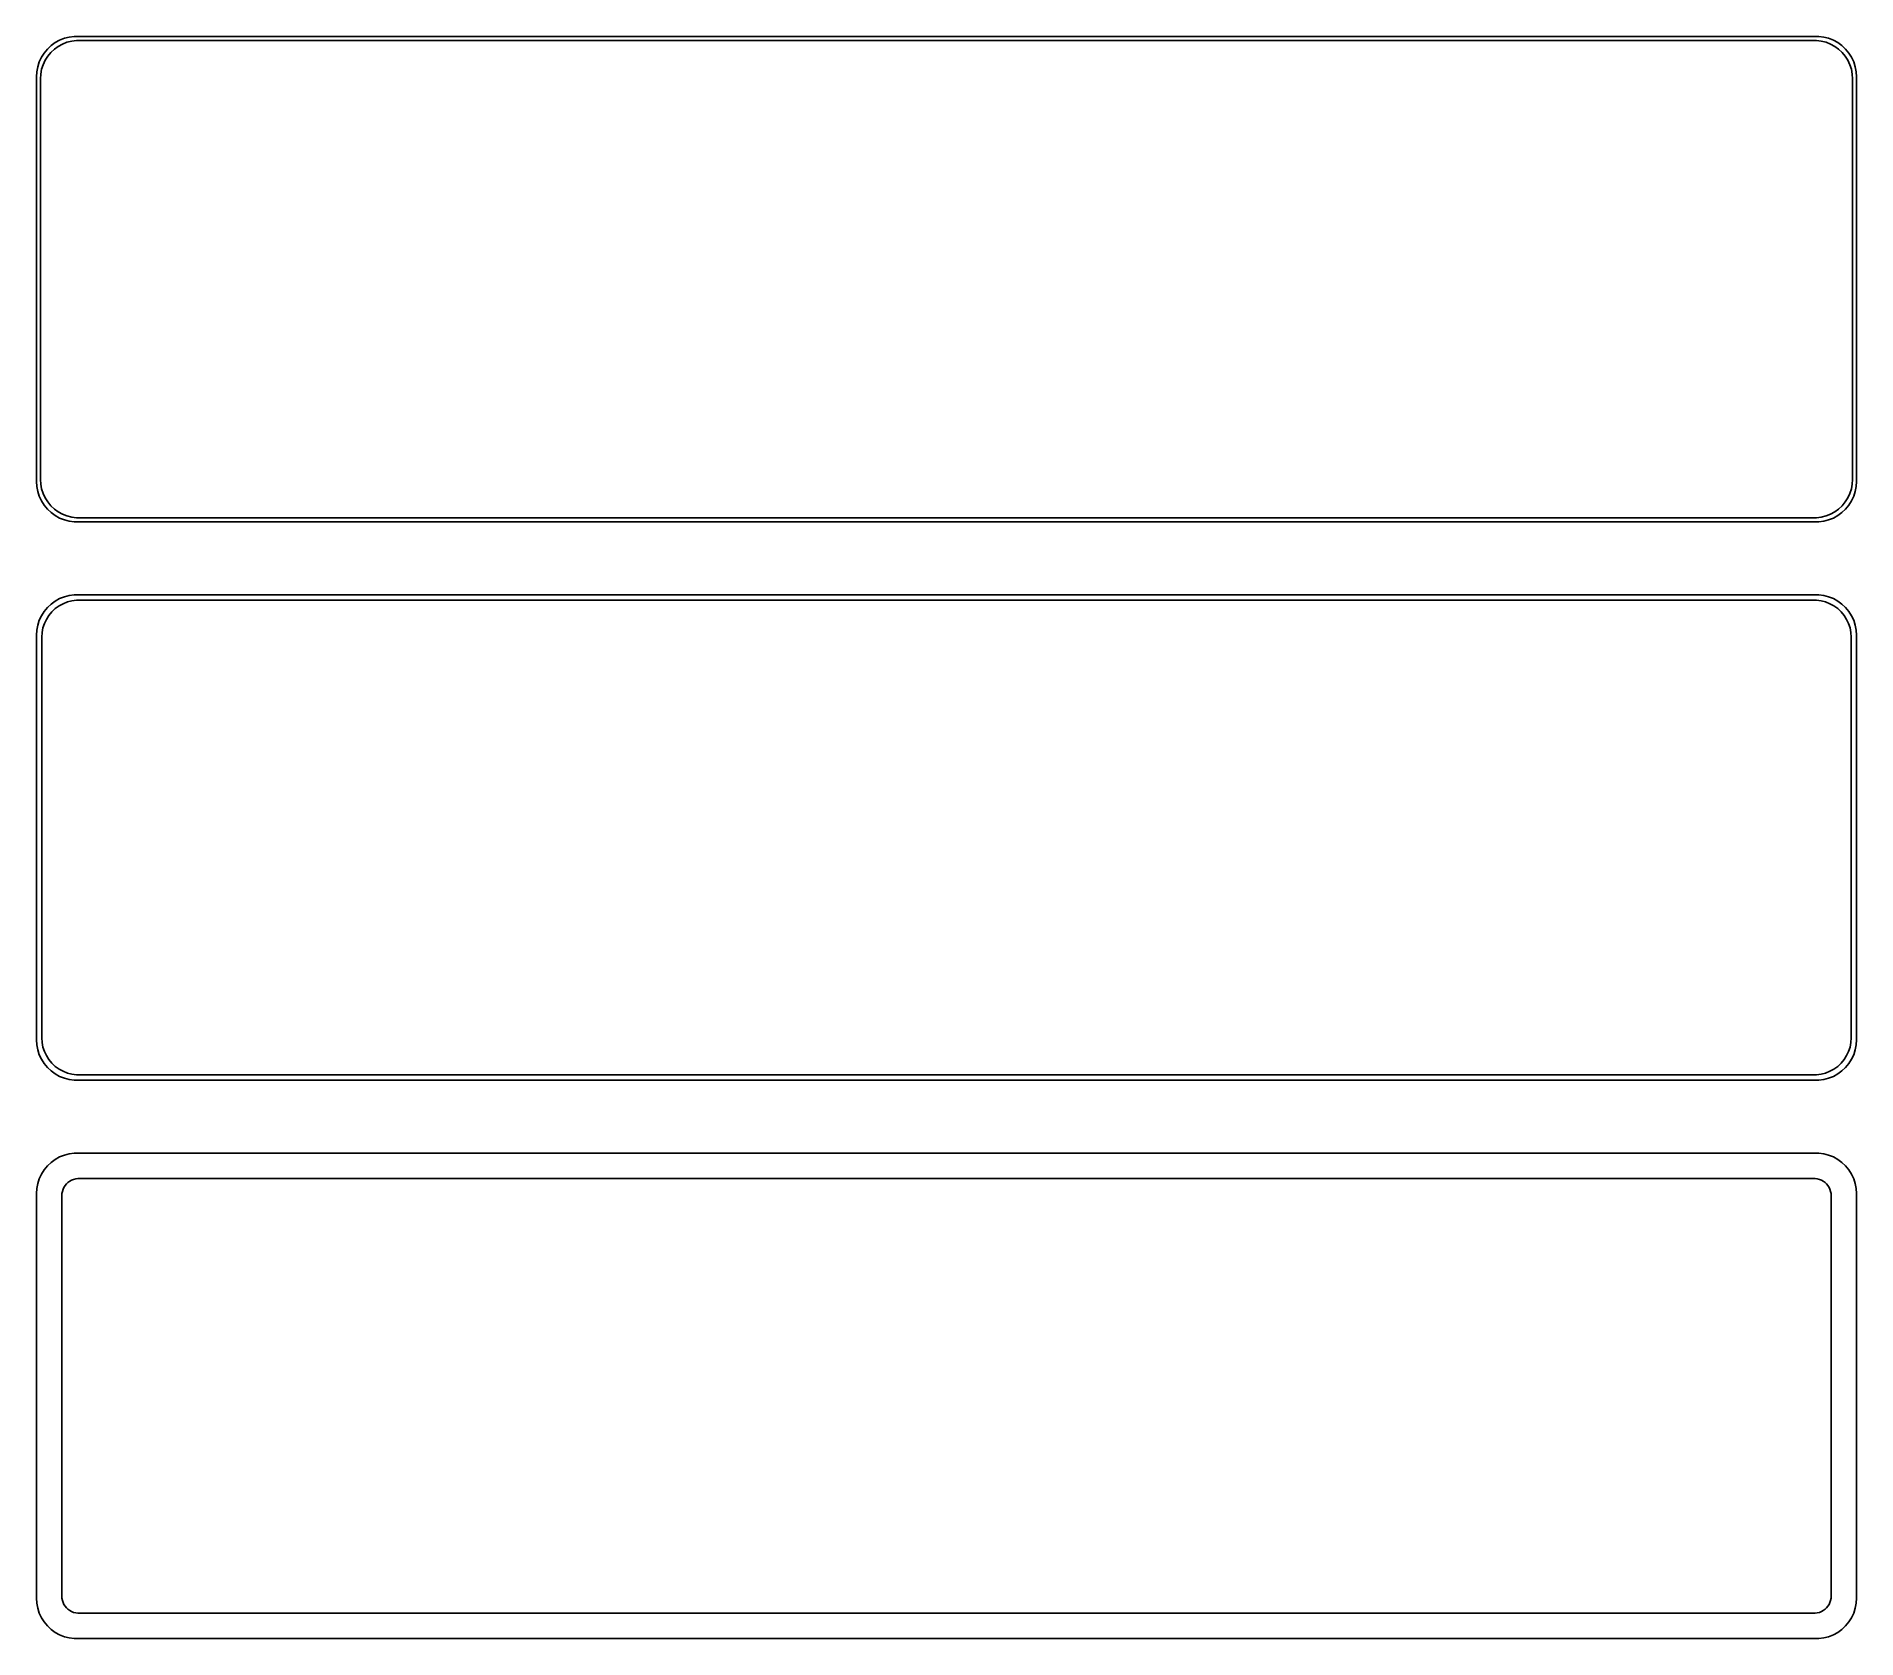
# Model space of a CAD drawing. Header units: metres. Extents: x -112 to 112, y 177 to 375.
import ezdxf

# ---------------------------------------------------------------- set-up
doc = ezdxf.new("R2010")
doc.units = ezdxf.units.M

msp = doc.modelspace()

# ---------------------------------------------------------------- linework, layer by layer
for p, q in [((-110.687, 373.853), (-111.145, 373.423)), ((-110.179, 374.222), (-110.687, 373.853)), ((-110.278, 373.41), (-109.795, 373.761)), ((-109.629, 374.524), (-110.179, 374.222)), ((-109.795, 373.761), (-109.272, 374.048)), ((-109.045, 374.755), (-109.629, 374.524)), ((-109.272, 374.048), (-108.718, 374.268)), ((-108.437, 374.911), (-109.045, 374.755)), ((-108.718, 374.268), (-108.14, 374.416)), ((-107.814, 374.99), (-108.437, 374.911)), ((-108.14, 374.416), (-107.548, 374.491)), ((107.814, 374.99), (-107.814, 374.99)), ((-107.548, 374.491), (107.548, 374.491)), ((107.548, 374.491), (108.14, 374.416)), ((108.437, 374.911), (107.814, 374.99)), ((108.14, 374.416), (108.718, 374.268)), ((109.045, 374.755), (108.437, 374.911)), ((108.718, 374.268), (109.272, 374.048)), ((109.629, 374.524), (109.045, 374.755)), ((109.272, 374.048), (109.795, 373.761)), ((110.179, 374.222), (109.629, 374.524)), ((109.795, 373.761), (110.278, 373.41)), ((110.687, 373.853), (110.179, 374.222)), ((111.145, 373.423), (110.687, 373.853)), ((-112.149, 371.841), (-112.343, 371.243)), ((-111.882, 372.409), (-112.149, 371.841)), ((-111.545, 372.939), (-111.882, 372.409)), ((-111.851, 370.931), (-111.666, 371.499)), ((-111.666, 371.499), (-111.412, 372.038)), ((-111.145, 373.423), (-111.545, 372.939)), ((-111.412, 372.038), (-111.093, 372.542)), ((-111.093, 372.542), (-110.713, 373.002)), ((-110.713, 373.002), (-110.278, 373.41)), ((110.278, 373.41), (110.713, 373.002)), ((110.713, 373.002), (111.093, 372.542)), ((111.093, 372.542), (111.412, 372.038)), ((111.545, 372.939), (111.145, 373.423)), ((111.412, 372.038), (111.666, 371.499)), ((111.882, 372.409), (111.545, 372.939)), ((111.666, 371.499), (111.851, 370.931)), ((112.149, 371.841), (111.882, 372.409)), ((112.343, 371.243), (112.149, 371.841)), ((-112.461, 370.627), (-112.5, 370)), ((-112.5, 370), (-112.5, 320)), ((-112.343, 371.243), (-112.461, 370.627)), ((-112, 369.75), (-111.963, 370.345)), ((-112, 320.25), (-112, 369.75)), ((-111.963, 370.345), (-111.851, 370.931)), ((111.851, 370.931), (111.963, 370.345)), ((111.963, 370.345), (112, 369.75)), ((112, 369.75), (112, 320.25)), ((112.461, 370.627), (112.343, 371.243)), ((112.5, 370), (112.461, 370.627)), ((112.5, 320), (112.5, 370)), ((-112.5, 320), (-112.461, 319.373)), ((-111.963, 319.655), (-112, 320.25)), ((-111.851, 319.069), (-111.963, 319.655)), ((111.963, 319.655), (111.851, 319.069)), ((112, 320.25), (111.963, 319.655)), ((112.461, 319.373), (112.5, 320)), ((-112.461, 319.373), (-112.343, 318.757)), ((-112.343, 318.757), (-112.149, 318.159)), ((-112.149, 318.159), (-111.882, 317.591)), ((-111.882, 317.591), (-111.545, 317.061)), ((-111.666, 318.501), (-111.851, 319.069)), ((-111.412, 317.962), (-111.666, 318.501)), ((-111.093, 317.458), (-111.412, 317.962)), ((-110.713, 316.998), (-111.093, 317.458)), ((111.093, 317.458), (110.713, 316.998)), ((111.412, 317.962), (111.093, 317.458)), ((111.666, 318.501), (111.412, 317.962)), ((111.545, 317.061), (111.882, 317.591)), ((111.851, 319.069), (111.666, 318.501)), ((111.882, 317.591), (112.149, 318.159)), ((112.149, 318.159), (112.343, 318.757)), ((112.343, 318.757), (112.461, 319.373)), ((-111.545, 317.061), (-111.145, 316.577)), ((-111.145, 316.577), (-110.687, 316.147)), ((-110.278, 316.59), (-110.713, 316.998)), ((-110.687, 316.147), (-110.179, 315.778)), ((-109.795, 316.239), (-110.278, 316.59)), ((-110.179, 315.778), (-109.629, 315.476)), ((-109.272, 315.952), (-109.795, 316.239)), ((-109.629, 315.476), (-109.045, 315.245)), ((-108.718, 315.732), (-109.272, 315.952)), ((-109.045, 315.245), (-108.437, 315.089)), ((-108.14, 315.584), (-108.718, 315.732)), ((-108.437, 315.089), (-107.814, 315.01)), ((-107.548, 315.509), (-108.14, 315.584)), ((-107.814, 315.01), (107.814, 315.01)), ((107.548, 315.509), (-107.548, 315.509)), ((108.14, 315.584), (107.548, 315.509)), ((107.814, 315.01), (108.437, 315.089)), ((108.718, 315.732), (108.14, 315.584)), ((108.437, 315.089), (109.045, 315.245)), ((109.272, 315.952), (108.718, 315.732)), ((109.045, 315.245), (109.629, 315.476)), ((109.795, 316.239), (109.272, 315.952)), ((109.629, 315.476), (110.179, 315.778)), ((110.278, 316.59), (109.795, 316.239)), ((110.179, 315.778), (110.687, 316.147)), ((110.713, 316.998), (110.278, 316.59)), ((110.687, 316.147), (111.145, 316.577)), ((111.145, 316.577), (111.545, 317.061)), ((-111.545, 303.939), (-111.882, 303.409)), ((-111.145, 304.423), (-111.545, 303.939)), ((-110.687, 304.853), (-111.145, 304.423)), ((-110.954, 303.441), (-110.588, 303.884)), ((-110.179, 305.222), (-110.687, 304.853)), ((-110.588, 303.884), (-110.168, 304.278)), ((-109.629, 305.524), (-110.179, 305.222)), ((-110.168, 304.278), (-109.703, 304.616)), ((-109.703, 304.616), (-109.199, 304.893)), ((-109.045, 305.755), (-109.629, 305.524)), ((-109.199, 304.893), (-108.665, 305.104)), ((-108.437, 305.911), (-109.045, 305.755)), ((-108.665, 305.104), (-108.108, 305.247)), ((-107.814, 305.99), (-108.437, 305.911)), ((-108.108, 305.247), (-107.537, 305.319)), ((107.814, 305.99), (-107.814, 305.99)), ((-107.537, 305.319), (107.537, 305.319)), ((107.537, 305.319), (108.108, 305.247)), ((108.437, 305.911), (107.814, 305.99)), ((108.108, 305.247), (108.665, 305.104)), ((109.045, 305.755), (108.437, 305.911)), ((108.665, 305.104), (109.199, 304.893)), ((109.629, 305.524), (109.045, 305.755)), ((109.199, 304.893), (109.703, 304.616)), ((110.179, 305.222), (109.629, 305.524)), ((109.703, 304.616), (110.168, 304.278)), ((110.168, 304.278), (110.588, 303.884)), ((110.687, 304.853), (110.179, 305.222)), ((110.588, 303.884), (110.954, 303.441)), ((111.145, 304.423), (110.687, 304.853)), ((111.545, 303.939), (111.145, 304.423)), ((111.882, 303.409), (111.545, 303.939)), ((-112.461, 301.627), (-112.5, 301)), ((-112.343, 302.243), (-112.461, 301.627)), ((-112.149, 302.841), (-112.343, 302.243)), ((-111.882, 303.409), (-112.149, 302.841)), ((-111.792, 301.324), (-111.685, 301.889)), ((-111.685, 301.889), (-111.507, 302.435)), ((-111.507, 302.435), (-111.262, 302.956)), ((-111.262, 302.956), (-110.954, 303.441)), ((110.954, 303.441), (111.262, 302.956)), ((111.262, 302.956), (111.507, 302.435)), ((111.507, 302.435), (111.685, 301.889)), ((111.685, 301.889), (111.792, 301.324)), ((112.149, 302.841), (111.882, 303.409)), ((112.343, 302.243), (112.149, 302.841)), ((112.461, 301.627), (112.343, 302.243)), ((112.5, 301), (112.461, 301.627)), ((-112.5, 301), (-112.5, 251)), ((-111.828, 300.75), (-111.792, 301.324)), ((-111.828, 251.25), (-111.828, 300.75)), ((111.792, 301.324), (111.828, 300.75)), ((111.828, 300.75), (111.828, 251.25)), ((112.5, 251), (112.5, 301)), ((-112.5, 251), (-112.461, 250.373)), ((-112.461, 250.373), (-112.343, 249.757)), ((-112.343, 249.757), (-112.149, 249.159)), ((-111.792, 250.676), (-111.828, 251.25)), ((-111.685, 250.111), (-111.792, 250.676)), ((-111.507, 249.565), (-111.685, 250.111)), ((111.685, 250.111), (111.507, 249.565)), ((111.792, 250.676), (111.685, 250.111)), ((111.828, 251.25), (111.792, 250.676)), ((112.149, 249.159), (112.343, 249.757)), ((112.343, 249.757), (112.461, 250.373)), ((112.461, 250.373), (112.5, 251)), ((-112.149, 249.159), (-111.882, 248.591)), ((-111.882, 248.591), (-111.545, 248.061)), ((-111.545, 248.061), (-111.145, 247.577)), ((-111.262, 249.044), (-111.507, 249.565)), ((-110.954, 248.559), (-111.262, 249.044)), ((-111.145, 247.577), (-110.687, 247.147)), ((-110.588, 248.116), (-110.954, 248.559)), ((-110.168, 247.722), (-110.588, 248.116)), ((-109.703, 247.384), (-110.168, 247.722)), ((110.168, 247.722), (109.703, 247.384)), ((110.588, 248.116), (110.168, 247.722)), ((110.954, 248.559), (110.588, 248.116)), ((110.687, 247.147), (111.145, 247.577)), ((111.262, 249.044), (110.954, 248.559)), ((111.145, 247.577), (111.545, 248.061)), ((111.507, 249.565), (111.262, 249.044)), ((111.545, 248.061), (111.882, 248.591)), ((111.882, 248.591), (112.149, 249.159)), ((-110.687, 247.147), (-110.179, 246.778)), ((-110.179, 246.778), (-109.629, 246.476)), ((-109.199, 247.107), (-109.703, 247.384)), ((-109.629, 246.476), (-109.045, 246.245)), ((-108.665, 246.896), (-109.199, 247.107)), ((-109.045, 246.245), (-108.437, 246.089)), ((-108.108, 246.753), (-108.665, 246.896)), ((-108.437, 246.089), (-107.814, 246.01)), ((-107.537, 246.681), (-108.108, 246.753)), ((-107.814, 246.01), (107.814, 246.01)), ((107.537, 246.681), (-107.537, 246.681)), ((108.108, 246.753), (107.537, 246.681)), ((107.814, 246.01), (108.437, 246.089)), ((108.665, 246.896), (108.108, 246.753)), ((108.437, 246.089), (109.045, 246.245)), ((109.199, 247.107), (108.665, 246.896)), ((109.045, 246.245), (109.629, 246.476)), ((109.703, 247.384), (109.199, 247.107)), ((109.629, 246.476), (110.179, 246.778)), ((110.179, 246.778), (110.687, 247.147)), ((-109.629, 236.524), (-110.179, 236.222)), ((-109.045, 236.755), (-109.629, 236.524)), ((-108.437, 236.911), (-109.045, 236.755)), ((-107.814, 236.99), (-108.437, 236.911)), ((107.814, 236.99), (-107.814, 236.99)), ((108.437, 236.911), (107.814, 236.99)), ((109.045, 236.755), (108.437, 236.911)), ((109.629, 236.524), (109.045, 236.755)), ((110.179, 236.222), (109.629, 236.524)), ((-111.882, 234.409), (-112.149, 233.841)), ((-111.545, 234.939), (-111.882, 234.409)), ((-111.145, 235.423), (-111.545, 234.939)), ((-110.687, 235.853), (-111.145, 235.423)), ((-110.179, 236.222), (-110.687, 235.853)), ((110.687, 235.853), (110.179, 236.222)), ((111.145, 235.423), (110.687, 235.853)), ((111.545, 234.939), (111.145, 235.423)), ((111.882, 234.409), (111.545, 234.939)), ((112.149, 233.841), (111.882, 234.409)), ((-112.461, 232.627), (-112.5, 232)), ((-112.5, 232), (-112.5, 182)), ((-112.343, 233.243), (-112.461, 232.627)), ((-112.149, 233.841), (-112.343, 233.243)), ((-109.36, 231.75), (-109.343, 232.014)), ((-109.36, 182.25), (-109.36, 231.75)), ((-109.343, 232.014), (-109.293, 232.275)), ((-109.293, 232.275), (-109.211, 232.527)), ((-109.211, 232.527), (-109.099, 232.766)), ((-109.099, 232.766), (-108.957, 232.99)), ((-108.957, 232.99), (-108.788, 233.194)), ((-108.788, 233.194), (-108.595, 233.375)), ((-108.595, 233.375), (-108.38, 233.531)), ((-108.38, 233.531), (-108.148, 233.659)), ((-108.148, 233.659), (-107.902, 233.756)), ((-107.902, 233.756), (-107.645, 233.822)), ((-107.645, 233.822), (-107.382, 233.855)), ((-107.382, 233.855), (107.382, 233.855)), ((107.382, 233.855), (107.645, 233.822)), ((107.645, 233.822), (107.902, 233.756)), ((107.902, 233.756), (108.148, 233.659)), ((108.148, 233.659), (108.38, 233.531)), ((108.38, 233.531), (108.595, 233.375)), ((108.595, 233.375), (108.788, 233.194)), ((108.788, 233.194), (108.957, 232.99)), ((108.957, 232.99), (109.099, 232.766)), ((109.099, 232.766), (109.211, 232.527)), ((109.211, 232.527), (109.293, 232.275)), ((109.293, 232.275), (109.343, 232.014)), ((109.343, 232.014), (109.36, 231.75)), ((109.36, 231.75), (109.36, 182.25)), ((112.343, 233.243), (112.149, 233.841)), ((112.461, 232.627), (112.343, 233.243)), ((112.5, 232), (112.461, 232.627)), ((112.5, 182), (112.5, 232)), ((-109.343, 181.986), (-109.36, 182.25)), ((109.36, 182.25), (109.343, 181.986)), ((-112.5, 182), (-112.461, 181.373)), ((-112.461, 181.373), (-112.343, 180.757)), ((-112.343, 180.757), (-112.149, 180.159)), ((-112.149, 180.159), (-111.882, 179.591)), ((-109.293, 181.725), (-109.343, 181.986)), ((-109.211, 181.473), (-109.293, 181.725)), ((-109.099, 181.234), (-109.211, 181.473)), ((-108.957, 181.01), (-109.099, 181.234)), ((-108.788, 180.806), (-108.957, 181.01)), ((-108.595, 180.625), (-108.788, 180.806)), ((-108.38, 180.469), (-108.595, 180.625)), ((-108.148, 180.341), (-108.38, 180.469)), ((-107.902, 180.244), (-108.148, 180.341)), ((-107.645, 180.178), (-107.902, 180.244)), ((-107.382, 180.145), (-107.645, 180.178)), ((107.382, 180.145), (-107.382, 180.145)), ((107.645, 180.178), (107.382, 180.145)), ((107.902, 180.244), (107.645, 180.178)), ((108.148, 180.341), (107.902, 180.244)), ((108.38, 180.469), (108.148, 180.341)), ((108.595, 180.625), (108.38, 180.469)), ((108.788, 180.806), (108.595, 180.625)), ((108.957, 181.01), (108.788, 180.806)), ((109.099, 181.234), (108.957, 181.01)), ((109.211, 181.473), (109.099, 181.234)), ((109.293, 181.725), (109.211, 181.473)), ((109.343, 181.986), (109.293, 181.725)), ((111.882, 179.591), (112.149, 180.159)), ((112.149, 180.159), (112.343, 180.757)), ((112.343, 180.757), (112.461, 181.373)), ((112.461, 181.373), (112.5, 182)), ((-111.882, 179.591), (-111.545, 179.061)), ((-111.545, 179.061), (-111.145, 178.577)), ((-111.145, 178.577), (-110.687, 178.147)), ((-110.687, 178.147), (-110.179, 177.778)), ((-110.179, 177.778), (-109.629, 177.476)), ((109.629, 177.476), (110.179, 177.778)), ((110.179, 177.778), (110.687, 178.147)), ((110.687, 178.147), (111.145, 178.577)), ((111.145, 178.577), (111.545, 179.061)), ((111.545, 179.061), (111.882, 179.591)), ((-109.629, 177.476), (-109.045, 177.245)), ((-109.045, 177.245), (-108.437, 177.089)), ((-108.437, 177.089), (-107.814, 177.01)), ((-107.814, 177.01), (107.814, 177.01)), ((107.814, 177.01), (108.437, 177.089)), ((108.437, 177.089), (109.045, 177.245)), ((109.045, 177.245), (109.629, 177.476))]:
    msp.add_line(p, q)

doc.saveas('drawing.dxf')
